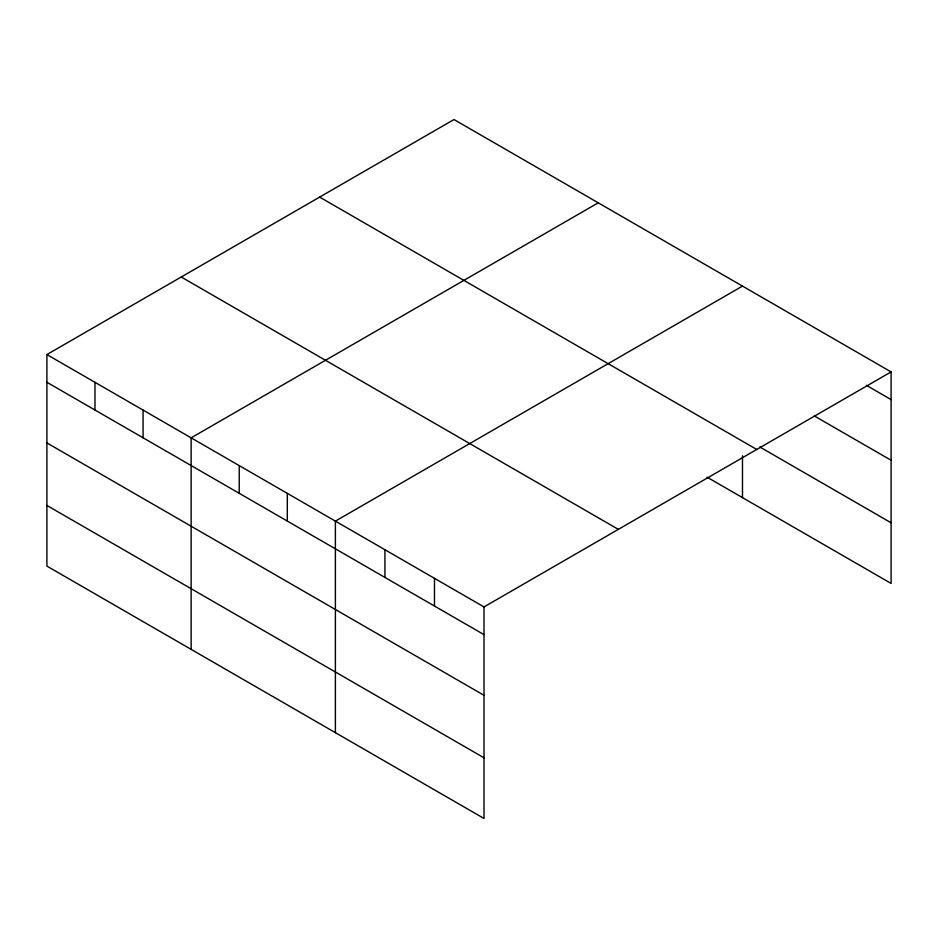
<?xml version="1.0" encoding="UTF-8"?>
<svg xmlns="http://www.w3.org/2000/svg" width="938" height="938" viewBox="0 0 938 938"><rect width="100%" height="100%" fill="white"/><g stroke="black" fill="none" stroke-linecap="round" stroke-linejoin="round"><path stroke-width="1.41" d="M484.008 695.304L484.008 606.933L46.9 354.564L46.9 566.095L484.008 818.464L484.008 695.304L46.9 442.935M707.053 477.172L891.1 583.436L891.1 371.905L453.992 119.536L46.9 354.564M598.233 202.819L191.141 437.847L191.141 649.377M742.486 286.102L335.394 521.129L335.394 732.66M484.008 606.933L891.1 371.905M866.325 385.307L891.1 399.611M814.313 415.933L891.1 460.265M759.827 446.98L891.1 522.771M319.647 197.097L756.755 449.466M181.245 277.003L618.353 529.372M46.9 382.27L484.008 634.639M46.9 505.441L484.008 757.798M742.486 455.739L742.486 497.632M434.47 578.336L434.47 606.042M384.932 549.727L384.932 577.433M287.309 493.365L287.309 521.071M239.225 465.611L239.225 493.318M143.068 410.094L143.068 437.8M94.984 382.329L94.984 410.035"/></g></svg>
